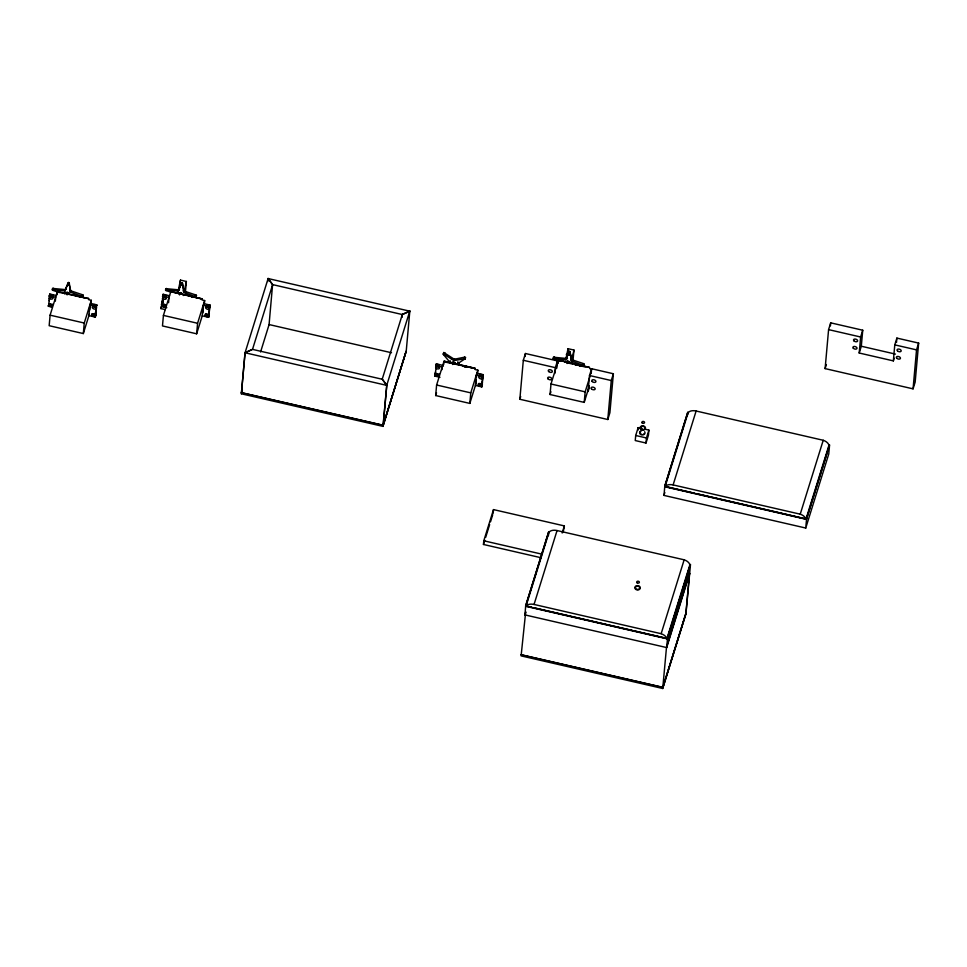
<?xml version="1.0" encoding="UTF-8"?>
<svg xmlns="http://www.w3.org/2000/svg" width="967" height="967" viewBox="0 0 967 967"><rect width="100%" height="100%" fill="white"/><g stroke="black" fill="none" stroke-linecap="round" stroke-linejoin="round"><path stroke-width="1.45" d="M52.194 307.143L48.35 306.261L49.136 303.964A2.2 1.305 17.3 0 0 52.762 304.194M52.81 297.28A2.2 1.305 17.3 0 1 49.788 296.591L48.773 303.795A2.2 1.305 17.3 0 1 51.795 304.484A2.2 1.305 17.3 0 1 51.626 306.358A2.2 1.305 17.3 0 1 48.604 305.657L48.423 305.451M49.075 298.078L49.269 298.283A2.2 1.305 17.3 0 0 52.278 298.972A2.2 1.305 17.3 0 0 52.448 297.111A2.2 1.305 17.3 0 0 49.426 296.422L49.813 294.028L56.219 295.503M48.35 306.261L48.954 303.759M49.22 300.761L49.607 296.385M49.813 294.028L49.22 296.531M90.971 304.267L91.321 300.314L88.771 299.722L88.565 298.585L57.488 291.442L50.103 315.169L49.16 325.698L83.319 333.567L89.435 313.9M55.337 301.148L55.699 297.195L49.293 295.721M57.198 294.669L57.488 291.442M83.319 333.567L84.262 323.026L91.321 300.314M58.08 291.381L57.44 291.961L88.565 298.585M89.786 309.948L90.136 305.995M92.844 305.898A2.2 1.305 17.3 0 0 96.362 307.313L95.83 309.005A2.2 1.305 17.3 0 1 92.808 308.304A2.2 1.305 17.3 0 1 92.977 306.442A2.2 1.305 17.3 0 1 95.999 307.143L96.253 306.539L89.846 305.064L88.904 315.593L95.31 317.067L95.697 314.686A2.2 1.305 17.3 0 1 92.361 313.634M95.382 316.257L95.177 316.378A2.2 1.305 17.3 0 1 92.155 315.677A2.2 1.305 17.3 0 1 92.324 313.816A2.2 1.305 17.3 0 1 95.334 314.517L96.047 308.884M95.31 317.067L95.914 314.565M95.528 314.722L96.567 307.192M96.18 307.349L96.785 304.847L90.378 303.372M165.176 309.573L160.909 308.594L163.06 298.622M166.795 307.687L161.67 306.503L161.924 305.898A2.2 1.305 17.3 0 0 164.946 306.599A2.2 1.305 17.3 0 0 165.115 304.726A2.2 1.305 17.3 0 0 162.093 304.037L163.109 296.833A2.2 1.305 17.3 0 0 166.493 297.328M162.408 298.32L162.589 298.525A2.2 1.305 17.3 0 0 165.611 299.214A2.2 1.305 17.3 0 0 165.768 297.353A2.2 1.305 17.3 0 0 162.758 296.664L162.613 295.962L169.02 297.437L168.548 302.707M165.84 304.702A2.2 1.305 17.3 0 1 162.456 304.206L162.202 304.81L164.765 305.403M161.888 304.146L162.927 296.627M169.539 295.745L163.145 294.27L163.278 294.971A2.2 1.305 17.3 0 1 165.877 295.346M162.674 302.889L162.927 300.048M204.291 304.508L204.653 300.556L202.091 299.963L201.898 298.827L170.808 291.683L163.423 315.411L162.48 325.939L196.639 333.808L202.236 315.834L203.167 305.306L209.573 306.781L209.319 307.385A2.2 1.305 17.3 0 0 206.297 306.684A2.2 1.305 17.3 0 0 206.14 308.546A2.2 1.305 17.3 0 0 209.15 309.247L209.682 307.554A2.2 1.305 17.3 0 1 206.164 306.14M201.898 298.827L170.808 291.683M178.315 290.221L180.478 280.116L186.377 281.47L185.326 293.17M180.092 284.528L180.478 280.116M184.214 291.55L186.377 281.47M196.639 333.808L197.582 323.268L204.653 300.556M202.877 312.825L203.348 307.554M202.236 315.834L208.63 317.309L209.017 314.928A2.2 1.305 17.3 0 1 205.693 313.876M208.703 316.499L208.497 316.62A2.2 1.305 17.3 0 1 205.475 315.919A2.2 1.305 17.3 0 1 205.645 314.057A2.2 1.305 17.3 0 1 208.667 314.758L209.368 309.126M208.63 317.309L209.235 314.807M208.848 314.964L209.887 307.433M209.501 307.591L210.105 305.089L203.699 303.614M241.496 392.735L242.379 389.882L241.46 392.735L383.077 425.335L406.164 351.154L382.98 426.387L241.363 393.787L245.026 352.75L252.484 349.377L382.267 379.257L386.776 385.374L383.21 425.25L241.472 392.626L245.074 352.701L268.125 278.508L272.646 284.612L402.369 314.553L409.827 311.181L268.089 278.544L272.585 284.673L269.068 324.646L260.57 351.988M267.823 281.506L268.125 278.508M382.98 426.387L386.764 385.217L409.815 311.023L402.357 314.372L382.243 379.112L386.764 385.217M402.091 317.333L402.357 314.372M409.815 311.023L406.237 351.057L383.186 425.25M439.985 377.275L434.86 376.103L435.646 373.806A2.2 1.305 17.3 0 0 437.942 374.628A2.2 1.305 17.3 0 0 439.369 373.709M434.932 375.293L435.114 375.498A2.2 1.305 17.3 0 0 438.136 376.187A2.2 1.305 17.3 0 0 438.305 374.326A2.2 1.305 17.3 0 0 435.283 373.637L436.298 366.433A2.2 1.305 17.3 0 0 439.32 367.122M435.597 367.919L435.779 368.125A2.2 1.305 17.3 0 0 438.8 368.814A2.2 1.305 17.3 0 0 438.958 366.952A2.2 1.305 17.3 0 0 435.948 366.263L436.335 363.87L442.729 365.345M434.86 376.103L435.464 373.6M435.73 366.372L436.335 363.87M476.296 379.789L475.945 383.742L469.829 403.408L435.67 395.539L436.613 385.011L443.998 361.271L475.075 368.427L475.28 369.563L477.843 370.156L477.48 374.108M441.967 369.672L442.209 367.037L435.803 365.562M450.211 360.764L449.812 362.129L443.321 354.393L443.768 352.508L454.272 359.253L464.704 357.149L465.502 357.863M442.62 365.381L443.43 366.094M443.768 352.508L443.321 354.393M443.708 364.511L443.998 361.271M457.838 361.839A3.965 2.345 16.6 0 1 457.911 362.48L457.512 363.834L465.151 358.697L453.874 360.618L443.37 353.862M465.913 366.795L464.583 366.638M469.829 403.408L470.772 392.868L477.843 370.156M475.039 368.959L474.906 368.197L444.59 361.223L443.95 361.803L475.075 368.427M476.538 377.154L476.767 374.519M479.354 375.74A2.2 1.305 17.3 0 0 482.871 377.142L482.34 378.846A2.2 1.305 17.3 0 1 479.318 378.145A2.2 1.305 17.3 0 1 479.487 376.284A2.2 1.305 17.3 0 1 482.509 376.985L482.763 376.381L476.356 374.906L475.426 385.434L481.82 386.909L482.207 384.528A2.2 1.305 17.3 0 1 478.883 383.476M481.892 386.099L481.687 386.22A2.2 1.305 17.3 0 1 478.665 385.519A2.2 1.305 17.3 0 1 478.834 383.657A2.2 1.305 17.3 0 1 481.844 384.358L482.557 378.726M481.82 386.909L482.424 384.407M482.037 384.564L483.077 377.033M476.888 373.202L483.295 374.676L483.041 375.281M541.315 557.79L483.464 544.469L483.79 540.783L493.496 509.597L564.365 525.915L563.157 532.43M493.17 513.284L493.496 509.597M589.35 387.465L588.081 391.538L589.507 375.522L591.623 368.741L613.38 373.758L609.899 412.728L607.796 419.509L519.847 399.262L523.316 360.28L525.432 353.511L557.463 360.884L556.823 368.161M525.166 356.509L525.432 353.511M525.685 611.954L521.104 655.88L662.721 688.492L685.808 614.299L689.544 573.117L666.493 647.31L662.721 688.492M589.374 385.809L584.213 402.393L550.054 394.524L550.997 383.996L556.158 367.412M554.84 373.48L555.36 367.665L557.463 360.884M558.092 363.495L558.382 360.256L589.471 367.412L589.665 368.548L592.227 369.14M548.41 535.694L548.736 531.632L525.685 605.813L524.948 614.952L525.758 612.075M565.888 358.805L568.052 348.7L573.951 350.054L572.899 361.755M567.665 353.112L568.052 348.7M571.787 360.135L573.951 350.054M584.213 402.393L585.156 391.853L590.317 375.269M589.471 367.412L558.974 360.207L558.334 360.788M591.236 373.117L591.623 368.741M607.796 419.509L611.265 380.539L613.38 373.758M642.185 428.55L638.147 427.632L635.706 435.488L635.246 440.553L646.004 443.031L648.458 435.162L648.905 430.11L644.88 429.179M637.93 430.158L638.147 427.632M646.004 443.031L646.464 437.966L648.905 430.11M687.597 414.867L687.815 412.099L664.764 486.28L664.027 495.418L805.777 528.042M806.575 518.989L805.704 528.187L828.767 453.994L829.577 444.88L806.526 519.074L768.584 510.238M893.351 360.884L894.777 344.868L896.893 338.087L918.65 343.092L915.169 382.074L913.066 388.855L825.117 368.608L828.586 329.626L830.701 322.845L862.733 330.218L861.307 346.234L859.204 353.015L893.351 360.884L894.197 358.165M830.435 325.843L830.701 322.845M859.204 353.015L860.63 337L862.733 330.218M896.506 342.451L896.893 338.087M913.066 388.855L916.535 349.873L918.65 343.092M444.228 354.055L444.627 352.689M453.874 360.618L454.272 359.253M464.293 358.515L464.704 357.149M465.103 359.228L465.55 357.343M59.301 292.505L52.665 290.281L52.508 288.408L65.321 289.592L68.717 282.461L70.76 290.813L70.349 292.179L82.872 296.688L82.715 294.814L70.76 290.813M52.097 289.774L53.137 288.178M52.726 289.544L64.91 290.958L65.321 289.592M64.91 290.958L68.077 282.702M67.666 284.068L68.717 282.461M70.349 292.179L69.286 282.968M82.304 296.18L82.715 294.814M75.474 296.132L82.243 296.917L83.283 295.322M171.304 292.3L165.986 290.523L165.828 288.649L178.641 289.834L182.038 282.702L184.081 291.055L183.67 292.421L196.192 296.929L196.035 295.056L184.081 291.055M165.417 290.015L166.469 288.42M165.986 290.523L166.397 289.157M166.058 289.786L178.23 291.2L178.641 289.834M178.23 291.2L181.397 282.944M180.986 284.31L182.038 282.702M183.67 292.421L182.606 283.21M195.624 296.422L196.035 295.056M191.502 296.688L195.564 297.159L196.603 295.564M560.207 361.332L553.559 359.108L553.402 357.234L566.215 358.419L569.611 351.287L571.654 359.639L571.243 361.005L583.766 365.514L583.609 363.64L571.654 359.639M552.991 358.6L554.043 357.004M553.559 359.108L553.97 357.742M553.632 358.37L565.804 359.784L566.215 358.419M565.804 359.784L568.971 351.529M568.56 352.895L569.611 351.287M571.243 361.005L570.179 351.795M583.198 365.006L583.609 363.64M575.014 364.801L583.137 365.744L584.177 364.148M272.646 284.612L252.52 349.353L245.074 352.701M663.942 495.394L664.837 492.541M548.627 532.068L525.625 605.971L667.363 638.595L690.498 564.414L686.002 613.163L662.915 687.344M689.689 573.528L666.638 647.709L667.508 638.522L635.355 631.113M67.098 294.887L67.726 292.856L66.832 292.65A3.07 1.801 16.8 0 0 64.233 293.472M96.253 306.539L96.785 304.847M162.541 296.772L163.145 294.27M160.909 308.594L162.275 304.001M179.524 294.923L180.164 292.892L181.869 293.485M209.573 306.781L210.105 305.089M241.363 393.787L242.258 390.934M435.065 373.745L435.597 372.053M435.67 395.539L436.528 392.783M452.713 364.523L453.342 362.492L456.11 364.16M482.69 377.19L483.295 374.676M519.847 399.262L520.681 396.555M483.464 544.469L484.781 540.215M485.664 537.386L489.64 524.622M490.523 521.793L492.723 514.698M556.593 366.022L558.382 360.256M550.054 394.524L550.924 391.768M567.097 363.507L567.738 361.477L569.442 362.057M590.74 373.891L591.272 372.186M525.951 606.357L548.954 532.442A8.28 4.895 17.3 0 1 557.052 530.545L684.153 559.808A7.494 4.436 17.3 0 1 689.846 564.885L666.843 638.788L525.951 606.357A8.28 4.895 17.3 0 1 534.05 604.448L661.15 633.711A7.494 4.436 17.3 0 1 666.843 638.788M534.05 604.448L557.052 530.545M562.165 532.998L564.365 525.915M687.694 412.534L664.692 486.437L806.442 519.061L829.444 445.158M665.03 486.824L688.033 412.909A8.28 4.895 17.3 0 1 696.119 411.011L823.231 440.275A7.494 4.436 17.3 0 1 828.924 445.352L805.922 519.255L665.03 486.824A8.28 4.895 17.3 0 1 673.117 484.914L800.229 514.178A7.494 4.436 17.3 0 1 805.922 519.255M673.117 484.914L696.119 411.011M661.15 633.711L684.153 559.808M667.363 638.595L690.365 564.692M685.905 613.247L662.818 687.428L521.201 654.828M825.117 368.608L826.374 364.535M800.229 514.178L823.231 440.275M53.294 288.649L54.092 288.637M64.584 293.726L65.272 292.844M170.76 292.203L171.401 291.623M178.109 293.46L180.164 292.892M162.408 302.453L162.625 302.345A2.2 1.305 17.3 0 1 163.085 302.236M436.262 364.68L436.468 364.559A2.2 1.305 17.3 0 1 439.066 364.946M166.675 288.71L167.351 288.807M554.248 357.294L554.925 357.391M82.243 296.917L82.872 296.688M195.564 297.159L196.192 296.929M583.137 365.744L583.766 365.514M451.782 362.685L453.342 362.492M566.88 361.477L567.738 361.477M580.176 365.889L579.523 365.889M828.586 329.626L860.63 337M894.777 344.868L916.535 349.873M861.307 346.234L895.466 354.103M566.287 354.393L572.174 355.747M566.819 362.734L572.464 364.039M575.292 364.692L585.18 366.964M523.316 360.28L555.36 367.665M589.507 375.522L611.265 380.539M189.435 296.12L201.124 298.815M550.997 383.996L585.156 391.853M462.625 365.719L474.313 368.415M465.876 366.928L464.365 366.868M269.031 324.549L391.526 352.75M161.284 304.327L164.1 304.968M206.6 315.024L209.162 315.617M435.392 374.41L437.954 374.991M478.508 384.334L482.352 385.217M163.423 315.411L197.582 323.268M80.491 296.893L86.341 298.235M436.613 385.011L470.772 392.868M635.706 435.488L646.464 437.966M48.882 304.569L51.444 305.149M91.998 314.493L95.842 315.375M245.026 352.75L386.776 385.374M50.103 315.169L84.262 323.026M664.837 486.353L694.064 493.085M696.989 493.75L765.671 509.561M483.79 540.783L541.641 554.103M525.758 605.886L531.608 607.228M534.533 607.905L632.43 630.448M524.767 614.855L666.698 647.576M521.201 654.719L662.951 687.356M67.726 292.856L69.6 294.331M482.557 382.859L482.376 382.654A2.2 1.305 17.3 0 0 481.953 382.352M210.032 305.886L209.851 305.681A2.2 1.305 17.3 0 0 209.428 305.379M209.368 313.272L209.186 313.066A2.2 1.305 17.3 0 0 208.763 312.752M96.712 305.645L96.519 305.439A2.2 1.305 17.3 0 0 93.146 304.943M96.047 313.03L95.866 312.825A2.2 1.305 17.3 0 0 95.443 312.51M457.911 362.48L459.772 364.692M201.716 298.598L201.849 299.359M88.396 298.356L88.517 299.117M565.151 359.18A3.965 2.321 16.8 0 1 567.061 358.153M570.917 359.011A3.965 2.321 16.8 0 1 572.246 360.195M566.311 359.132A3.07 1.801 16.8 0 1 567.46 358.709M565.127 362.299A3.07 1.801 16.8 0 1 567.738 361.525A3.07 1.801 16.8 0 1 570.639 363.084M565.864 362.142A2.405 1.414 16.8 0 1 566.239 361.501M567.714 361.15A2.405 1.414 16.8 0 1 568.922 361.428M566.904 361.924A2.405 1.414 16.8 0 1 570.059 363.157M177.577 290.596A3.965 2.321 16.8 0 1 179.487 289.568M183.343 290.438A3.965 2.321 16.8 0 1 184.673 291.611M178.738 290.547A3.07 1.801 16.8 0 1 179.233 290.269M183.464 291.224A3.07 1.801 16.8 0 1 183.899 291.708M177.892 293.339A3.07 1.801 16.8 0 1 183.065 294.5M183.319 295.008A3.07 1.801 16.8 0 1 183.379 295.503M178.291 293.557A2.405 1.414 16.8 0 1 178.399 293.206M180.14 292.578A2.405 1.414 16.8 0 1 181.349 292.844M178.835 293.46A2.405 1.414 16.8 0 1 182.134 294.198M206.829 304.992A2.2 1.305 17.3 0 1 208.92 305.125M64.68 289.87A3.965 2.321 16.8 0 1 66.167 289.326M70.023 290.197A3.965 2.321 16.8 0 1 71.353 291.369M67.219 292.397A1.318 0.774 16.8 0 1 67.883 292.542M70.144 290.982A3.07 1.801 16.8 0 1 70.579 291.466M66.844 292.699A3.07 1.801 16.8 0 1 69.733 294.258M64.97 293.315A2.405 1.414 16.8 0 1 65.345 292.675M65.732 292.469A2.405 1.414 16.8 0 1 66.239 292.348M67.424 292.421A2.405 1.414 16.8 0 1 68.572 292.868M69.032 293.206A2.405 1.414 16.8 0 1 69.382 293.581M66.59 293.086A2.405 1.414 16.8 0 1 68.814 293.956M50.949 294.609A2.2 1.305 17.3 0 1 52.98 295.418M452.326 359.144A3.965 2.345 16.6 0 1 455.264 359.555M450.404 363.229A3.07 1.825 16.6 0 1 453.027 362.432A3.07 1.825 16.6 0 1 455.928 364.003M452.991 362.069A2.405 1.426 16.6 0 1 455.215 362.951M451.299 363.181A2.405 1.426 16.6 0 1 454.538 363.362M479.656 374.785A2.2 1.305 17.3 0 1 482.11 374.725M644.638 431.741A2.732 2.188 5.1 0 1 642.717 434.969A2.732 2.188 5.1 0 1 639.658 432.189M639.924 431.669A2.732 2.188 5.1 0 1 640.891 430.883M642.68 425.818A2.732 2.188 5.1 0 0 640.396 429.058A2.732 2.188 5.1 0 0 645.122 429.143L645.376 428.611A2.732 2.188 5.1 0 0 643.393 425.903M643.756 426.556A2.115 1.692 5.1 0 1 644.119 429.324A2.115 1.692 5.1 0 1 640.77 428.55A2.115 1.692 5.1 0 1 642.692 426.314M644.155 433.675A2.115 1.692 5.1 0 1 643.393 434.28M641.798 434.425A2.115 1.692 5.1 0 1 640.202 432.769M640.456 431.923A2.115 1.692 5.1 0 1 640.783 431.572M636.794 585.664A2.732 2.188 5.1 0 0 635.428 589.084A2.732 2.188 5.1 0 0 639.949 588.915L640.202 588.395A2.732 2.188 5.1 0 0 637.507 585.591M637.519 586.087A2.115 1.692 5.1 0 1 639.489 588.528A2.115 1.692 5.1 0 1 635.972 588.843A2.115 1.692 5.1 0 1 636.975 586.135M52.895 289.882L53.705 290.209L52.895 289.882M67.835 284.407L68.645 284.733L67.883 284.358M81.675 294.887L82.485 295.201L81.675 294.887M81.264 296.253L82.074 296.567L81.264 296.253M166.215 290.124L167.037 290.451L166.264 290.076M181.155 284.649L181.965 284.975L181.204 284.6M181.566 283.283L182.376 283.609L181.615 283.234M194.585 296.494L195.394 296.821L194.633 296.446M194.996 295.128L195.805 295.455L195.116 295.032M443.768 354.418L444.578 354.744L443.768 354.418M444.179 353.064L444.989 353.378L444.179 353.064M464.245 357.512L465.054 357.838L464.365 357.427M463.834 358.878L464.656 359.192L463.882 358.817M553.789 358.709L554.611 359.035L553.789 358.709M568.729 353.233L569.539 353.559L568.729 353.233M569.14 351.867L569.95 352.193L569.14 351.867M582.158 365.079L582.968 365.393L582.207 365.018M582.569 363.713L583.379 364.027L582.69 363.616M853.921 340.843A2.115 1.245 17.3 0 0 857.463 341.303A2.115 1.245 17.3 0 0 855.372 339.091A2.115 1.245 17.3 0 0 853.921 340.843M897.473 350.84A2.115 1.245 17.3 0 0 901.014 351.311A2.115 1.245 17.3 0 0 898.935 349.087A2.115 1.245 17.3 0 0 897.473 350.84M896.747 358.225A2.115 1.245 17.3 0 0 900.277 358.684A2.115 1.245 17.3 0 0 898.198 356.472A2.115 1.245 17.3 0 0 896.747 358.225M853.317 348.241A2.115 1.245 17.3 0 0 856.847 348.7A2.115 1.245 17.3 0 0 854.768 346.488A2.115 1.245 17.3 0 0 853.317 348.241M548.652 371.497A2.115 1.245 17.3 0 0 552.193 371.957A2.115 1.245 17.3 0 0 550.102 369.745A2.115 1.245 17.3 0 0 548.652 371.497M592.203 381.506A2.115 1.245 17.3 0 0 595.745 381.965A2.115 1.245 17.3 0 0 593.665 379.753A2.115 1.245 17.3 0 0 592.203 381.506M591.478 388.879A2.115 1.245 17.3 0 0 595.007 389.35A2.115 1.245 17.3 0 0 592.928 387.138A2.115 1.245 17.3 0 0 591.478 388.879M548.047 378.895A2.115 1.245 17.3 0 0 551.577 379.354A2.115 1.245 17.3 0 0 549.498 377.142A2.115 1.245 17.3 0 0 548.047 378.895M642.233 422.99A1.342 0.967 6.3 0 0 644.493 422.76A1.342 0.967 6.3 0 0 642.946 421.443A1.342 0.967 6.3 0 0 642.233 422.99M637.048 582.775A1.342 0.967 6.3 0 0 639.308 582.545A1.342 0.967 6.3 0 0 637.761 581.215A1.342 0.967 6.3 0 0 637.048 582.775"/></g></svg>
